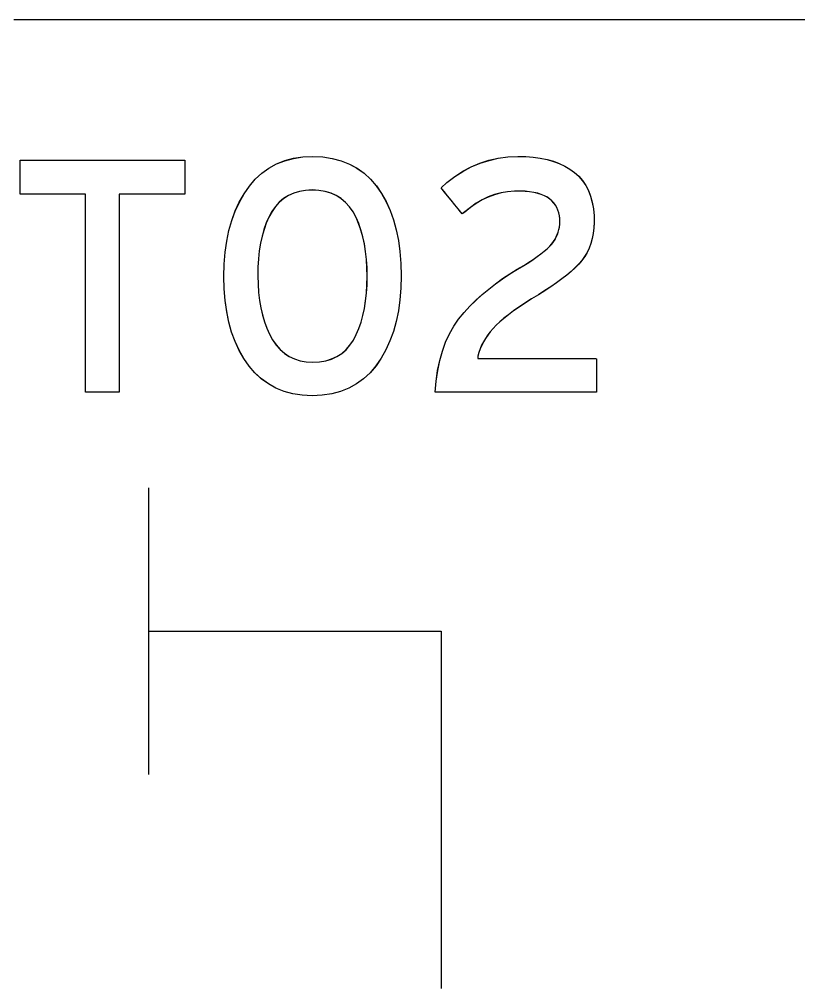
# Model space of a CAD drawing. Extents: x 1 to 47.7, y 0.2 to 35.
# Drawn here: x 27.5984 to 27.9248, y 10.189 to 10.5947 of the extents above; entities that cross this region are included whole.
import ezdxf

# ---------------------------------------------------------------- set-up
doc = ezdxf.new("R2010")
doc.units = 0
doc.header["$MEASUREMENT"] = 0
for name, color, linetype in [('7_2___8__INDEPENDENT_INPUT', 7, 'CONTINUOUS'), ('7_3___8__OPTOISO_INDEPENDE', 7, 'CONTINUOUS'), ('7_4___24__OPTOISO_INDEPEND', 7, 'CONTINUOUS'), ('7_6____8__INDEPENDENT_INPU', 7, 'CONTINUOUS'), ('7_7____8__OPTOISO_INDEPEND', 7, 'CONTINUOUS'), ('8_0_____DWG', 7, 'CONTINUOUS')]:
    doc.layers.add(name, color=color, linetype=linetype)

msp = doc.modelspace()

# ---------------------------------------------------------------- linework, layer by layer
at = {"layer": '7_2___8__INDEPENDENT_INPUT'}
for points in [[(27.64022, 10.5216), (27.64022, 10.43865), (27.62611, 10.43865), (27.62611, 10.5216), (27.59866, 10.5216), (27.59866, 10.53583), (27.66771, 10.53583), (27.66771, 10.5216), (27.64022, 10.5216)], [(27.65251, 10.39861), (27.65251, 10.27862)], [(27.65251, 10.33862), (27.77502, 10.33862), (27.77502, 10.18898)]]:
    msp.add_lwpolyline(points, dxfattribs=at)
for points in [[(27.75829, 10.48741), (27.75816, 10.48227), (27.75777, 10.47736), (27.75712, 10.47269), (27.75621, 10.46826), (27.75503, 10.46406), (27.7536, 10.46011), (27.75191, 10.45639), (27.74996, 10.45292), (27.74774, 10.44969), (27.74527, 10.4468), (27.74255, 10.4443), (27.73958, 10.44216), (27.73636, 10.4404), (27.7329, 10.43901), (27.72919, 10.438), (27.72523, 10.43736), (27.72103, 10.43709), (27.71687, 10.43736), (27.71295, 10.43799), (27.70927, 10.439), (27.70584, 10.44037), (27.70266, 10.44211), (27.69972, 10.44423), (27.69702, 10.44671), (27.69456, 10.44957), (27.69235, 10.45275), (27.6904, 10.45618), (27.68871, 10.45985), (27.68728, 10.46378), (27.68611, 10.46795), (27.6852, 10.47237), (27.68455, 10.47705), (27.68416, 10.48197), (27.68403, 10.48714), (27.68416, 10.4923), (27.68456, 10.49723), (27.68522, 10.50191), (27.68614, 10.50635), (27.68733, 10.51055), (27.68878, 10.51451), (27.6905, 10.51823), (27.69248, 10.52171), (27.69471, 10.52494), (27.69719, 10.52784), (27.69992, 10.53034), (27.70288, 10.53247), (27.70608, 10.53422), (27.70952, 10.53559), (27.71321, 10.53657), (27.71713, 10.53717), (27.72129, 10.53739), (27.72549, 10.53714), (27.72944, 10.53653), (27.73314, 10.53554), (27.73659, 10.53418), (27.73979, 10.53245), (27.74274, 10.53035), (27.74544, 10.52789), (27.74788, 10.52505), (27.75007, 10.52187), (27.752, 10.51843), (27.75366, 10.51474), (27.75508, 10.5108), (27.75623, 10.50662), (27.75713, 10.50219), (27.75777, 10.49751), (27.75816, 10.49259)], [(27.77253, 10.43865), (27.77293, 10.44331), (27.77357, 10.44774), (27.77445, 10.45192), (27.77556, 10.45587), (27.7769, 10.45957), (27.77848, 10.46304), (27.78029, 10.46628), (27.78234, 10.46927), (27.78463, 10.47202), (27.78706, 10.47462), (27.7896, 10.47712), (27.79224, 10.47952), (27.79498, 10.48184), (27.79782, 10.48406), (27.80077, 10.48618), (27.80381, 10.48821), (27.80695, 10.49015), (27.8097, 10.49176), (27.81173, 10.49302), (27.8136, 10.49424), (27.8153, 10.49542), (27.81685, 10.49656), (27.81823, 10.49766), (27.81945, 10.49872), (27.82051, 10.49974), (27.82141, 10.50071), (27.82212, 10.50167), (27.82273, 10.50265), (27.82326, 10.50365), (27.82371, 10.50467), (27.82408, 10.5057), (27.82436, 10.50675), (27.82457, 10.50782), (27.8247, 10.5089), (27.82475, 10.51), (27.82471, 10.51131), (27.82456, 10.51257), (27.82431, 10.51377), (27.82395, 10.5149), (27.82349, 10.51596), (27.82292, 10.51695), (27.82224, 10.51787), (27.82146, 10.51872), (27.82057, 10.51951), (27.81951, 10.52025), (27.81831, 10.52089), (27.81697, 10.52144), (27.81548, 10.52191), (27.81386, 10.52228), (27.81209, 10.52257), (27.81018, 10.52276), (27.80814, 10.52287), (27.80573, 10.52285), (27.80288, 10.52259), (27.80011, 10.52209), (27.79741, 10.52136), (27.79478, 10.52038), (27.79222, 10.51917), (27.78974, 10.51772), (27.78732, 10.51603), (27.78498, 10.5141), (27.78386, 10.5133), (27.78322, 10.51409), (27.78212, 10.51544), (27.78073, 10.51715), (27.77921, 10.51902), (27.77772, 10.52086), (27.77641, 10.52247), (27.77544, 10.52365), (27.77499, 10.52422), (27.77744, 10.52642), (27.78072, 10.52894), (27.78413, 10.53113), (27.78765, 10.53299), (27.79131, 10.53453), (27.79508, 10.53573), (27.79898, 10.53662), (27.803, 10.53717), (27.80714, 10.53739), (27.81045, 10.53731), (27.8136, 10.53706), (27.81657, 10.53665), (27.81939, 10.53607), (27.82203, 10.53532), (27.82451, 10.53441), (27.82682, 10.53333), (27.82896, 10.53209), (27.83094, 10.53067), (27.83271, 10.52903), (27.83427, 10.5272), (27.83561, 10.5252), (27.83674, 10.52303), (27.83765, 10.52067), (27.83834, 10.51814), (27.83881, 10.51543), (27.83907, 10.51254), (27.83911, 10.50977), (27.83898, 10.5074), (27.8387, 10.50513), (27.83827, 10.50298), (27.83771, 10.50094), (27.837, 10.499), (27.83615, 10.49717), (27.83515, 10.49546), (27.83402, 10.49385), (27.83269, 10.49233), (27.83117, 10.49079), (27.82949, 10.48923), (27.82763, 10.48765), (27.82561, 10.48606), (27.82341, 10.48444), (27.82104, 10.48281), (27.8185, 10.48115), (27.8158, 10.47948), (27.81289, 10.4777), (27.81016, 10.47597), (27.80764, 10.47429), (27.80532, 10.47267), (27.80321, 10.4711), (27.80129, 10.46959), (27.79958, 10.46813), (27.79807, 10.46672), (27.79677, 10.46536), (27.79561, 10.46399), (27.79455, 10.46259), (27.7936, 10.46118), (27.79276, 10.45974), (27.79202, 10.45828), (27.79139, 10.4568), (27.79086, 10.4553), (27.79044, 10.45378), (27.79043, 10.45275), (27.79332, 10.45275), (27.79891, 10.45275), (27.80632, 10.45275), (27.81467, 10.45275), (27.82307, 10.45275), (27.83063, 10.45275), (27.83647, 10.45275), (27.8397, 10.45275), (27.84007, 10.45259), (27.84007, 10.45158), (27.84007, 10.44986), (27.84007, 10.44769), (27.84007, 10.4453), (27.84007, 10.44296), (27.84007, 10.44091), (27.84007, 10.4394), (27.84007, 10.43868), (27.83858, 10.43865), (27.83288, 10.43865), (27.82406, 10.43865), (27.81331, 10.43865), (27.80182, 10.43865), (27.79081, 10.43865), (27.78145, 10.43865), (27.77496, 10.43865)], [(27.74405, 10.48714), (27.74397, 10.49076), (27.74375, 10.49422), (27.74339, 10.49754), (27.74288, 10.5007), (27.74223, 10.50371), (27.74143, 10.50656), (27.74048, 10.50927), (27.73938, 10.51182), (27.73812, 10.51419), (27.73666, 10.5163), (27.73501, 10.51813), (27.73316, 10.51968), (27.73112, 10.52096), (27.72889, 10.52196), (27.72646, 10.52268), (27.72384, 10.52313), (27.72103, 10.5233), (27.71826, 10.52313), (27.71568, 10.52269), (27.71329, 10.52197), (27.71109, 10.52099), (27.70907, 10.51973), (27.70725, 10.51819), (27.70562, 10.51639), (27.70418, 10.51431), (27.70291, 10.51198), (27.7018, 10.50948), (27.70083, 10.50682), (27.70002, 10.504), (27.69936, 10.50101), (27.69886, 10.49785), (27.69851, 10.49454), (27.69831, 10.49106), (27.69827, 10.48741), (27.69835, 10.48381), (27.69857, 10.48037), (27.69895, 10.47708), (27.69949, 10.47395), (27.70018, 10.47097), (27.70102, 10.46816), (27.70201, 10.46549), (27.70316, 10.46299), (27.70445, 10.4606), (27.7059, 10.45842), (27.70754, 10.45653), (27.70937, 10.45492), (27.71138, 10.45361), (27.71358, 10.45257), (27.71596, 10.45183), (27.71853, 10.45137), (27.72129, 10.45119), (27.7241, 10.45136), (27.72671, 10.45182), (27.72913, 10.45256), (27.73135, 10.45358), (27.73338, 10.45488), (27.73521, 10.45646), (27.73684, 10.45833), (27.73827, 10.46048), (27.7395, 10.46284), (27.74057, 10.46531), (27.74149, 10.46795), (27.74227, 10.47075), (27.74291, 10.47371), (27.74341, 10.47683), (27.74376, 10.48011), (27.74397, 10.48354)]]:
    msp.add_lwpolyline(points, close=True, dxfattribs=at)
at = {"layer": '7_3___8__OPTOISO_INDEPENDE'}
for points in [[(27.64022, 10.5216), (27.64022, 10.43865), (27.62611, 10.43865), (27.62611, 10.5216), (27.59866, 10.5216), (27.59866, 10.53583), (27.66771, 10.53583), (27.66771, 10.5216), (27.64022, 10.5216)], [(27.65251, 10.39861), (27.65251, 10.27862)], [(27.65251, 10.33862), (27.77502, 10.33862), (27.77502, 10.18898)]]:
    msp.add_lwpolyline(points, dxfattribs=at)
for points in [[(27.75829, 10.48741), (27.75816, 10.48227), (27.75777, 10.47736), (27.75712, 10.47269), (27.75621, 10.46826), (27.75503, 10.46406), (27.7536, 10.46011), (27.75191, 10.45639), (27.74996, 10.45292), (27.74774, 10.44969), (27.74527, 10.4468), (27.74255, 10.4443), (27.73958, 10.44216), (27.73636, 10.4404), (27.7329, 10.43901), (27.72919, 10.438), (27.72523, 10.43736), (27.72103, 10.43709), (27.71687, 10.43736), (27.71295, 10.43799), (27.70927, 10.439), (27.70584, 10.44037), (27.70266, 10.44211), (27.69972, 10.44423), (27.69702, 10.44671), (27.69456, 10.44957), (27.69235, 10.45275), (27.6904, 10.45618), (27.68871, 10.45985), (27.68728, 10.46378), (27.68611, 10.46795), (27.6852, 10.47237), (27.68455, 10.47705), (27.68416, 10.48197), (27.68403, 10.48714), (27.68416, 10.4923), (27.68456, 10.49723), (27.68522, 10.50191), (27.68614, 10.50635), (27.68733, 10.51055), (27.68878, 10.51451), (27.6905, 10.51823), (27.69248, 10.52171), (27.69471, 10.52494), (27.69719, 10.52784), (27.69992, 10.53034), (27.70288, 10.53247), (27.70608, 10.53422), (27.70952, 10.53559), (27.71321, 10.53657), (27.71713, 10.53717), (27.72129, 10.53739), (27.72549, 10.53714), (27.72944, 10.53653), (27.73314, 10.53554), (27.73659, 10.53418), (27.73979, 10.53245), (27.74274, 10.53035), (27.74544, 10.52789), (27.74788, 10.52505), (27.75007, 10.52187), (27.752, 10.51843), (27.75366, 10.51474), (27.75508, 10.5108), (27.75623, 10.50662), (27.75713, 10.50219), (27.75777, 10.49751), (27.75816, 10.49259)], [(27.77253, 10.43865), (27.77293, 10.44331), (27.77357, 10.44774), (27.77445, 10.45192), (27.77556, 10.45587), (27.7769, 10.45957), (27.77848, 10.46304), (27.78029, 10.46628), (27.78234, 10.46927), (27.78463, 10.47202), (27.78706, 10.47462), (27.7896, 10.47712), (27.79224, 10.47952), (27.79498, 10.48184), (27.79782, 10.48406), (27.80077, 10.48618), (27.80381, 10.48821), (27.80695, 10.49015), (27.8097, 10.49176), (27.81173, 10.49302), (27.8136, 10.49424), (27.8153, 10.49542), (27.81685, 10.49656), (27.81823, 10.49766), (27.81945, 10.49872), (27.82051, 10.49974), (27.82141, 10.50071), (27.82212, 10.50167), (27.82273, 10.50265), (27.82326, 10.50365), (27.82371, 10.50467), (27.82408, 10.5057), (27.82436, 10.50675), (27.82457, 10.50782), (27.8247, 10.5089), (27.82475, 10.51), (27.82471, 10.51131), (27.82456, 10.51257), (27.82431, 10.51377), (27.82395, 10.5149), (27.82349, 10.51596), (27.82292, 10.51695), (27.82224, 10.51787), (27.82146, 10.51872), (27.82057, 10.51951), (27.81951, 10.52025), (27.81831, 10.52089), (27.81697, 10.52144), (27.81548, 10.52191), (27.81386, 10.52228), (27.81209, 10.52257), (27.81018, 10.52276), (27.80814, 10.52287), (27.80573, 10.52285), (27.80288, 10.52259), (27.80011, 10.52209), (27.79741, 10.52136), (27.79478, 10.52038), (27.79222, 10.51917), (27.78974, 10.51772), (27.78732, 10.51603), (27.78498, 10.5141), (27.78386, 10.5133), (27.78322, 10.51409), (27.78212, 10.51544), (27.78073, 10.51715), (27.77921, 10.51902), (27.77772, 10.52086), (27.77641, 10.52247), (27.77544, 10.52365), (27.77499, 10.52422), (27.77744, 10.52642), (27.78072, 10.52894), (27.78413, 10.53113), (27.78765, 10.53299), (27.79131, 10.53453), (27.79508, 10.53573), (27.79898, 10.53662), (27.803, 10.53717), (27.80714, 10.53739), (27.81045, 10.53731), (27.8136, 10.53706), (27.81657, 10.53665), (27.81939, 10.53607), (27.82203, 10.53532), (27.82451, 10.53441), (27.82682, 10.53333), (27.82896, 10.53209), (27.83094, 10.53067), (27.83271, 10.52903), (27.83427, 10.5272), (27.83561, 10.5252), (27.83674, 10.52303), (27.83765, 10.52067), (27.83834, 10.51814), (27.83881, 10.51543), (27.83907, 10.51254), (27.83911, 10.50977), (27.83898, 10.5074), (27.8387, 10.50513), (27.83827, 10.50298), (27.83771, 10.50094), (27.837, 10.499), (27.83615, 10.49717), (27.83515, 10.49546), (27.83402, 10.49385), (27.83269, 10.49233), (27.83117, 10.49079), (27.82949, 10.48923), (27.82763, 10.48765), (27.82561, 10.48606), (27.82341, 10.48444), (27.82104, 10.48281), (27.8185, 10.48115), (27.8158, 10.47948), (27.81289, 10.4777), (27.81016, 10.47597), (27.80764, 10.47429), (27.80532, 10.47267), (27.80321, 10.4711), (27.80129, 10.46959), (27.79958, 10.46813), (27.79807, 10.46672), (27.79677, 10.46536), (27.79561, 10.46399), (27.79455, 10.46259), (27.7936, 10.46118), (27.79276, 10.45974), (27.79202, 10.45828), (27.79139, 10.4568), (27.79086, 10.4553), (27.79044, 10.45378), (27.79043, 10.45275), (27.79332, 10.45275), (27.79891, 10.45275), (27.80632, 10.45275), (27.81467, 10.45275), (27.82307, 10.45275), (27.83063, 10.45275), (27.83647, 10.45275), (27.8397, 10.45275), (27.84007, 10.45259), (27.84007, 10.45158), (27.84007, 10.44986), (27.84007, 10.44769), (27.84007, 10.4453), (27.84007, 10.44296), (27.84007, 10.44091), (27.84007, 10.4394), (27.84007, 10.43868), (27.83858, 10.43865), (27.83288, 10.43865), (27.82406, 10.43865), (27.81331, 10.43865), (27.80182, 10.43865), (27.79081, 10.43865), (27.78145, 10.43865), (27.77496, 10.43865)], [(27.74405, 10.48714), (27.74397, 10.49076), (27.74375, 10.49422), (27.74339, 10.49754), (27.74288, 10.5007), (27.74223, 10.50371), (27.74143, 10.50656), (27.74048, 10.50927), (27.73938, 10.51182), (27.73812, 10.51419), (27.73666, 10.5163), (27.73501, 10.51813), (27.73316, 10.51968), (27.73112, 10.52096), (27.72889, 10.52196), (27.72646, 10.52268), (27.72384, 10.52313), (27.72103, 10.5233), (27.71826, 10.52313), (27.71568, 10.52269), (27.71329, 10.52197), (27.71109, 10.52099), (27.70907, 10.51973), (27.70725, 10.51819), (27.70562, 10.51639), (27.70418, 10.51431), (27.70291, 10.51198), (27.7018, 10.50948), (27.70083, 10.50682), (27.70002, 10.504), (27.69936, 10.50101), (27.69886, 10.49785), (27.69851, 10.49454), (27.69831, 10.49106), (27.69827, 10.48741), (27.69835, 10.48381), (27.69857, 10.48037), (27.69895, 10.47708), (27.69949, 10.47395), (27.70018, 10.47097), (27.70102, 10.46816), (27.70201, 10.46549), (27.70316, 10.46299), (27.70445, 10.4606), (27.7059, 10.45842), (27.70754, 10.45653), (27.70937, 10.45492), (27.71138, 10.45361), (27.71358, 10.45257), (27.71596, 10.45183), (27.71853, 10.45137), (27.72129, 10.45119), (27.7241, 10.45136), (27.72671, 10.45182), (27.72913, 10.45256), (27.73135, 10.45358), (27.73338, 10.45488), (27.73521, 10.45646), (27.73684, 10.45833), (27.73827, 10.46048), (27.7395, 10.46284), (27.74057, 10.46531), (27.74149, 10.46795), (27.74227, 10.47075), (27.74291, 10.47371), (27.74341, 10.47683), (27.74376, 10.48011), (27.74397, 10.48354)]]:
    msp.add_lwpolyline(points, close=True, dxfattribs=at)
at = {"layer": '7_4___24__OPTOISO_INDEPEND'}
for points in [[(27.6402, 10.52162), (27.6402, 10.43867), (27.6261, 10.43867), (27.6261, 10.52162), (27.59865, 10.52162), (27.59865, 10.53585), (27.6677, 10.53585), (27.6677, 10.52162), (27.6402, 10.52162)], [(27.65251, 10.39863), (27.65251, 10.27863)], [(27.65251, 10.33863), (27.77502, 10.33863), (27.77502, 10.18898)]]:
    msp.add_lwpolyline(points, dxfattribs=at)
for points in [[(27.75827, 10.48743), (27.75814, 10.48229), (27.75775, 10.47738), (27.7571, 10.47271), (27.75619, 10.46828), (27.75502, 10.46408), (27.75359, 10.46013), (27.7519, 10.45641), (27.74995, 10.45294), (27.74773, 10.44971), (27.74526, 10.44682), (27.74254, 10.44432), (27.73957, 10.44218), (27.73635, 10.44042), (27.73289, 10.43903), (27.72918, 10.43802), (27.72522, 10.43738), (27.72102, 10.43711), (27.71685, 10.43738), (27.71293, 10.43801), (27.70926, 10.43902), (27.70583, 10.44039), (27.70265, 10.44213), (27.6997, 10.44425), (27.697, 10.44673), (27.69455, 10.44959), (27.69234, 10.45277), (27.69039, 10.4562), (27.6887, 10.45987), (27.68727, 10.4638), (27.6861, 10.46797), (27.68519, 10.47239), (27.68453, 10.47707), (27.68414, 10.48199), (27.68401, 10.48716), (27.68415, 10.49232), (27.68454, 10.49725), (27.6852, 10.50193), (27.68613, 10.50637), (27.68732, 10.51057), (27.68877, 10.51453), (27.69048, 10.51825), (27.69246, 10.52173), (27.6947, 10.52496), (27.69718, 10.52786), (27.6999, 10.53036), (27.70286, 10.53249), (27.70607, 10.53424), (27.70951, 10.53561), (27.71319, 10.53659), (27.71711, 10.53719), (27.72127, 10.53741), (27.72548, 10.53717), (27.72943, 10.53655), (27.73313, 10.53556), (27.73658, 10.5342), (27.73978, 10.53247), (27.74273, 10.53037), (27.74542, 10.52791), (27.74787, 10.52507), (27.75006, 10.52189), (27.75198, 10.51845), (27.75365, 10.51476), (27.75506, 10.51082), (27.75622, 10.50664), (27.75712, 10.50221), (27.75776, 10.49753), (27.75815, 10.49261)], [(27.77252, 10.43867), (27.77292, 10.44333), (27.77356, 10.44776), (27.77443, 10.45194), (27.77554, 10.45589), (27.77689, 10.45959), (27.77846, 10.46306), (27.78028, 10.4663), (27.78233, 10.46929), (27.78461, 10.47204), (27.78705, 10.47464), (27.78959, 10.47714), (27.79223, 10.47954), (27.79497, 10.48186), (27.79781, 10.48408), (27.80075, 10.4862), (27.8038, 10.48824), (27.80694, 10.49017), (27.80968, 10.49178), (27.81171, 10.49304), (27.81358, 10.49426), (27.81529, 10.49544), (27.81684, 10.49658), (27.81822, 10.49768), (27.81944, 10.49874), (27.8205, 10.49976), (27.82139, 10.50073), (27.82211, 10.50169), (27.82272, 10.50267), (27.82325, 10.50367), (27.82369, 10.50469), (27.82406, 10.50572), (27.82435, 10.50677), (27.82456, 10.50784), (27.82469, 10.50892), (27.82473, 10.51002), (27.82469, 10.51133), (27.82455, 10.51259), (27.82429, 10.51379), (27.82394, 10.51492), (27.82347, 10.51598), (27.8229, 10.51697), (27.82223, 10.51789), (27.82145, 10.51874), (27.82056, 10.51953), (27.8195, 10.52027), (27.81829, 10.52091), (27.81695, 10.52147), (27.81547, 10.52193), (27.81384, 10.5223), (27.81208, 10.52259), (27.81017, 10.52278), (27.80812, 10.52289), (27.80572, 10.52287), (27.80287, 10.52261), (27.8001, 10.52211), (27.7974, 10.52138), (27.79477, 10.5204), (27.79221, 10.51919), (27.78972, 10.51774), (27.78731, 10.51605), (27.78497, 10.51412), (27.78385, 10.51332), (27.7832, 10.51411), (27.78211, 10.51546), (27.78072, 10.51717), (27.7792, 10.51904), (27.7777, 10.52088), (27.77639, 10.52249), (27.77543, 10.52367), (27.77497, 10.52424), (27.77742, 10.52644), (27.78071, 10.52896), (27.78411, 10.53115), (27.78764, 10.53301), (27.79129, 10.53455), (27.79507, 10.53576), (27.79897, 10.53664), (27.80299, 10.53719), (27.80713, 10.53741), (27.81044, 10.53733), (27.81358, 10.53708), (27.81656, 10.53667), (27.81937, 10.53609), (27.82202, 10.53534), (27.82449, 10.53443), (27.82681, 10.53336), (27.82895, 10.53211), (27.83092, 10.53069), (27.8327, 10.52905), (27.83426, 10.52723), (27.8356, 10.52523), (27.83672, 10.52305), (27.83763, 10.52069), (27.83832, 10.51816), (27.8388, 10.51545), (27.83906, 10.51256), (27.8391, 10.50979), (27.83896, 10.50742), (27.83868, 10.50515), (27.83826, 10.503), (27.83769, 10.50096), (27.83699, 10.49902), (27.83613, 10.4972), (27.83514, 10.49548), (27.834, 10.49387), (27.83268, 10.49235), (27.83116, 10.49081), (27.82948, 10.48925), (27.82762, 10.48767), (27.82559, 10.48608), (27.8234, 10.48446), (27.82103, 10.48283), (27.81849, 10.48118), (27.81578, 10.4795), (27.81288, 10.47773), (27.81015, 10.47599), (27.80763, 10.47432), (27.80531, 10.47269), (27.80319, 10.47112), (27.80128, 10.46961), (27.79957, 10.46815), (27.79806, 10.46674), (27.79675, 10.46538), (27.79559, 10.46401), (27.79454, 10.46262), (27.79359, 10.4612), (27.79274, 10.45976), (27.792, 10.4583), (27.79137, 10.45682), (27.79084, 10.45532), (27.79042, 10.4538), (27.79041, 10.45277), (27.7933, 10.45277), (27.7989, 10.45277), (27.80631, 10.45277), (27.81466, 10.45277), (27.82305, 10.45277), (27.83061, 10.45277), (27.83645, 10.45277), (27.83969, 10.45277), (27.84006, 10.45261), (27.84006, 10.4516), (27.84006, 10.44988), (27.84006, 10.44771), (27.84006, 10.44532), (27.84006, 10.44298), (27.84006, 10.44093), (27.84006, 10.43942), (27.84006, 10.4387), (27.83856, 10.43867), (27.83287, 10.43867), (27.82405, 10.43867), (27.8133, 10.43867), (27.80181, 10.43867), (27.79079, 10.43867), (27.78144, 10.43867), (27.77495, 10.43867)], [(27.74403, 10.48716), (27.74396, 10.49078), (27.74374, 10.49424), (27.74338, 10.49756), (27.74287, 10.50072), (27.74221, 10.50373), (27.74141, 10.50658), (27.74046, 10.50929), (27.73937, 10.51184), (27.73811, 10.51421), (27.73665, 10.51632), (27.735, 10.51814), (27.73315, 10.5197), (27.73111, 10.52097), (27.72888, 10.52197), (27.72645, 10.5227), (27.72383, 10.52314), (27.72102, 10.52332), (27.71825, 10.52315), (27.71567, 10.5227), (27.71328, 10.52199), (27.71107, 10.521), (27.70906, 10.51974), (27.70724, 10.51821), (27.70561, 10.51641), (27.70417, 10.51433), (27.7029, 10.512), (27.70178, 10.50951), (27.70082, 10.50684), (27.70001, 10.50402), (27.69935, 10.50103), (27.69885, 10.49788), (27.6985, 10.49456), (27.6983, 10.49108), (27.69826, 10.48743), (27.69833, 10.48383), (27.69856, 10.48039), (27.69894, 10.4771), (27.69948, 10.47397), (27.70016, 10.47099), (27.701, 10.46818), (27.702, 10.46551), (27.70314, 10.46301), (27.70443, 10.46062), (27.70589, 10.45844), (27.70753, 10.45655), (27.70935, 10.45494), (27.71137, 10.45363), (27.71356, 10.45259), (27.71595, 10.45185), (27.71852, 10.45139), (27.72127, 10.45121), (27.72408, 10.45139), (27.7267, 10.45184), (27.72912, 10.45258), (27.73134, 10.4536), (27.73336, 10.4549), (27.73519, 10.45648), (27.73682, 10.45835), (27.73826, 10.4605), (27.73949, 10.46286), (27.74056, 10.46534), (27.74148, 10.46797), (27.74226, 10.47077), (27.7429, 10.47373), (27.74339, 10.47685), (27.74375, 10.48013), (27.74396, 10.48356)]]:
    msp.add_lwpolyline(points, close=True, dxfattribs=at)
at = {"layer": '7_6____8__INDEPENDENT_INPU'}
for points in [[(27.64022, 10.52161), (27.64022, 10.43866), (27.62611, 10.43866), (27.62611, 10.52161), (27.59866, 10.52161), (27.59866, 10.53584), (27.66771, 10.53584), (27.66771, 10.52161), (27.64022, 10.52161)], [(27.65251, 10.39861), (27.65251, 10.27862)], [(27.65251, 10.33862), (27.77502, 10.33862), (27.77502, 10.18898)]]:
    msp.add_lwpolyline(points, dxfattribs=at)
for points in [[(27.75829, 10.48742), (27.75816, 10.48227), (27.75777, 10.47736), (27.75712, 10.47269), (27.75621, 10.46826), (27.75503, 10.46407), (27.7536, 10.46012), (27.75191, 10.4564), (27.74996, 10.45292), (27.74774, 10.44969), (27.74527, 10.44681), (27.74255, 10.4443), (27.73958, 10.44217), (27.73636, 10.44041), (27.7329, 10.43902), (27.72919, 10.43801), (27.72523, 10.43737), (27.72103, 10.4371), (27.71687, 10.43736), (27.71295, 10.438), (27.70927, 10.439), (27.70584, 10.44038), (27.70266, 10.44212), (27.69972, 10.44423), (27.69702, 10.44672), (27.69456, 10.44957), (27.69235, 10.45276), (27.6904, 10.45618), (27.68871, 10.45986), (27.68728, 10.46378), (27.68611, 10.46796), (27.6852, 10.47238), (27.68455, 10.47705), (27.68416, 10.48198), (27.68403, 10.48715), (27.68416, 10.49231), (27.68456, 10.49723), (27.68522, 10.50191), (27.68614, 10.50636), (27.68733, 10.51056), (27.68878, 10.51452), (27.6905, 10.51823), (27.69248, 10.52171), (27.69471, 10.52495), (27.69719, 10.52784), (27.69992, 10.53035), (27.70288, 10.53248), (27.70608, 10.53423), (27.70952, 10.53559), (27.71321, 10.53658), (27.71713, 10.53718), (27.72129, 10.5374), (27.72549, 10.53715), (27.72944, 10.53653), (27.73314, 10.53554), (27.73659, 10.53419), (27.73979, 10.53246), (27.74274, 10.53036), (27.74544, 10.52789), (27.74788, 10.52506), (27.75007, 10.52187), (27.752, 10.51843), (27.75366, 10.51475), (27.75508, 10.51081), (27.75623, 10.50663), (27.75713, 10.5022), (27.75777, 10.49752), (27.75816, 10.49259)], [(27.77253, 10.43866), (27.77293, 10.44332), (27.77357, 10.44774), (27.77445, 10.45193), (27.77556, 10.45587), (27.7769, 10.45958), (27.77848, 10.46305), (27.78029, 10.46628), (27.78234, 10.46928), (27.78463, 10.47203), (27.78706, 10.47462), (27.7896, 10.47712), (27.79224, 10.47953), (27.79498, 10.48184), (27.79782, 10.48406), (27.80077, 10.48619), (27.80381, 10.48822), (27.80695, 10.49016), (27.8097, 10.49177), (27.81173, 10.49303), (27.8136, 10.49425), (27.8153, 10.49543), (27.81685, 10.49657), (27.81823, 10.49767), (27.81945, 10.49873), (27.82051, 10.49974), (27.82141, 10.50072), (27.82212, 10.50168), (27.82273, 10.50266), (27.82326, 10.50366), (27.82371, 10.50467), (27.82408, 10.50571), (27.82436, 10.50675), (27.82457, 10.50782), (27.8247, 10.50891), (27.82475, 10.51001), (27.82471, 10.51131), (27.82456, 10.51258), (27.82431, 10.51378), (27.82395, 10.5149), (27.82349, 10.51596), (27.82292, 10.51695), (27.82224, 10.51788), (27.82146, 10.51873), (27.82057, 10.51952), (27.81951, 10.52025), (27.81831, 10.5209), (27.81697, 10.52145), (27.81548, 10.52192), (27.81386, 10.52229), (27.81209, 10.52258), (27.81018, 10.52277), (27.80814, 10.52288), (27.80573, 10.52286), (27.80288, 10.5226), (27.80011, 10.5221), (27.79741, 10.52136), (27.79478, 10.52039), (27.79222, 10.51918), (27.78974, 10.51772), (27.78732, 10.51604), (27.78498, 10.51411), (27.78386, 10.5133), (27.78322, 10.5141), (27.78212, 10.51544), (27.78073, 10.51715), (27.77921, 10.51903), (27.77772, 10.52087), (27.77641, 10.52248), (27.77544, 10.52366), (27.77499, 10.52422), (27.77744, 10.52643), (27.78072, 10.52895), (27.78413, 10.53114), (27.78765, 10.533), (27.79131, 10.53453), (27.79508, 10.53574), (27.79898, 10.53662), (27.803, 10.53717), (27.80714, 10.5374), (27.81045, 10.53732), (27.8136, 10.53707), (27.81657, 10.53666), (27.81939, 10.53608), (27.82203, 10.53533), (27.82451, 10.53442), (27.82682, 10.53334), (27.82896, 10.5321), (27.83094, 10.53068), (27.83271, 10.52903), (27.83427, 10.52721), (27.83561, 10.52521), (27.83674, 10.52303), (27.83765, 10.52068), (27.83834, 10.51814), (27.83881, 10.51543), (27.83907, 10.51255), (27.83911, 10.50977), (27.83898, 10.5074), (27.8387, 10.50514), (27.83827, 10.50299), (27.83771, 10.50094), (27.837, 10.49901), (27.83615, 10.49718), (27.83515, 10.49547), (27.83402, 10.49386), (27.83269, 10.49233), (27.83117, 10.49079), (27.82949, 10.48924), (27.82763, 10.48766), (27.82561, 10.48607), (27.82341, 10.48445), (27.82104, 10.48282), (27.8185, 10.48116), (27.8158, 10.47949), (27.81289, 10.47771), (27.81016, 10.47598), (27.80764, 10.4743), (27.80532, 10.47268), (27.80321, 10.47111), (27.80129, 10.46959), (27.79958, 10.46813), (27.79807, 10.46673), (27.79677, 10.46537), (27.79561, 10.464), (27.79455, 10.4626), (27.7936, 10.46118), (27.79276, 10.45975), (27.79202, 10.45829), (27.79139, 10.45681), (27.79086, 10.45531), (27.79044, 10.45378), (27.79043, 10.45276), (27.79332, 10.45276), (27.79891, 10.45276), (27.80632, 10.45276), (27.81467, 10.45276), (27.82307, 10.45276), (27.83063, 10.45276), (27.83647, 10.45276), (27.8397, 10.45276), (27.84007, 10.4526), (27.84007, 10.45159), (27.84007, 10.44987), (27.84007, 10.44769), (27.84007, 10.44531), (27.84007, 10.44296), (27.84007, 10.44091), (27.84007, 10.4394), (27.84007, 10.43869), (27.83858, 10.43866), (27.83288, 10.43866), (27.82406, 10.43866), (27.81331, 10.43866), (27.80182, 10.43866), (27.79081, 10.43866), (27.78145, 10.43866), (27.77496, 10.43866)], [(27.74405, 10.48715), (27.74397, 10.49077), (27.74375, 10.49423), (27.74339, 10.49754), (27.74288, 10.5007), (27.74223, 10.50371), (27.74143, 10.50657), (27.74048, 10.50927), (27.73938, 10.51182), (27.73812, 10.5142), (27.73666, 10.5163), (27.73501, 10.51813), (27.73316, 10.51968), (27.73112, 10.52096), (27.72889, 10.52196), (27.72646, 10.52268), (27.72384, 10.52313), (27.72103, 10.5233), (27.71826, 10.52313), (27.71568, 10.52269), (27.71329, 10.52198), (27.71109, 10.52099), (27.70907, 10.51973), (27.70725, 10.5182), (27.70562, 10.5164), (27.70418, 10.51432), (27.70291, 10.51199), (27.7018, 10.50949), (27.70083, 10.50683), (27.70002, 10.50401), (27.69936, 10.50102), (27.69886, 10.49786), (27.69851, 10.49455), (27.69831, 10.49106), (27.69827, 10.48742), (27.69835, 10.48382), (27.69857, 10.48038), (27.69895, 10.47709), (27.69949, 10.47396), (27.70018, 10.47098), (27.70102, 10.46816), (27.70201, 10.4655), (27.70316, 10.46299), (27.70445, 10.4606), (27.7059, 10.45843), (27.70754, 10.45654), (27.70937, 10.45493), (27.71138, 10.45361), (27.71358, 10.45258), (27.71596, 10.45183), (27.71853, 10.45137), (27.72129, 10.4512), (27.7241, 10.45137), (27.72671, 10.45183), (27.72913, 10.45256), (27.73135, 10.45358), (27.73338, 10.45489), (27.73521, 10.45647), (27.73684, 10.45834), (27.73827, 10.46048), (27.7395, 10.46284), (27.74057, 10.46532), (27.74149, 10.46796), (27.74227, 10.47076), (27.74291, 10.47372), (27.74341, 10.47683), (27.74376, 10.48011), (27.74397, 10.48355)]]:
    msp.add_lwpolyline(points, close=True, dxfattribs=at)
at = {"layer": '7_7____8__OPTOISO_INDEPEND'}
for points in [[(27.64022, 10.5216), (27.64022, 10.43865), (27.62611, 10.43865), (27.62611, 10.5216), (27.59866, 10.5216), (27.59866, 10.53583), (27.66771, 10.53583), (27.66771, 10.5216), (27.64022, 10.5216)], [(27.65251, 10.39861), (27.65251, 10.27862)], [(27.65251, 10.33862), (27.77502, 10.33862), (27.77502, 10.18898)]]:
    msp.add_lwpolyline(points, dxfattribs=at)
for points in [[(27.75829, 10.48741), (27.75816, 10.48227), (27.75777, 10.47736), (27.75712, 10.47269), (27.75621, 10.46826), (27.75503, 10.46406), (27.7536, 10.46011), (27.75191, 10.45639), (27.74996, 10.45292), (27.74774, 10.44969), (27.74527, 10.4468), (27.74255, 10.4443), (27.73958, 10.44216), (27.73636, 10.4404), (27.7329, 10.43901), (27.72919, 10.438), (27.72523, 10.43736), (27.72103, 10.43709), (27.71687, 10.43736), (27.71295, 10.43799), (27.70927, 10.439), (27.70584, 10.44037), (27.70266, 10.44211), (27.69972, 10.44423), (27.69702, 10.44671), (27.69456, 10.44957), (27.69235, 10.45275), (27.6904, 10.45618), (27.68871, 10.45985), (27.68728, 10.46378), (27.68611, 10.46795), (27.6852, 10.47237), (27.68455, 10.47705), (27.68416, 10.48197), (27.68403, 10.48714), (27.68416, 10.4923), (27.68456, 10.49723), (27.68522, 10.50191), (27.68614, 10.50635), (27.68733, 10.51055), (27.68878, 10.51451), (27.6905, 10.51823), (27.69248, 10.52171), (27.69471, 10.52494), (27.69719, 10.52784), (27.69992, 10.53034), (27.70288, 10.53247), (27.70608, 10.53422), (27.70952, 10.53559), (27.71321, 10.53657), (27.71713, 10.53717), (27.72129, 10.53739), (27.72549, 10.53714), (27.72944, 10.53653), (27.73314, 10.53554), (27.73659, 10.53418), (27.73979, 10.53245), (27.74274, 10.53035), (27.74544, 10.52789), (27.74788, 10.52505), (27.75007, 10.52187), (27.752, 10.51843), (27.75366, 10.51474), (27.75508, 10.5108), (27.75623, 10.50662), (27.75713, 10.50219), (27.75777, 10.49751), (27.75816, 10.49259)], [(27.77253, 10.43865), (27.77293, 10.44331), (27.77357, 10.44774), (27.77445, 10.45192), (27.77556, 10.45587), (27.7769, 10.45957), (27.77848, 10.46304), (27.78029, 10.46628), (27.78234, 10.46927), (27.78463, 10.47202), (27.78706, 10.47462), (27.7896, 10.47712), (27.79224, 10.47952), (27.79498, 10.48184), (27.79782, 10.48406), (27.80077, 10.48618), (27.80381, 10.48821), (27.80695, 10.49015), (27.8097, 10.49176), (27.81173, 10.49302), (27.8136, 10.49424), (27.8153, 10.49542), (27.81685, 10.49656), (27.81823, 10.49766), (27.81945, 10.49872), (27.82051, 10.49974), (27.82141, 10.50071), (27.82212, 10.50167), (27.82273, 10.50265), (27.82326, 10.50365), (27.82371, 10.50467), (27.82408, 10.5057), (27.82436, 10.50675), (27.82457, 10.50782), (27.8247, 10.5089), (27.82475, 10.51), (27.82471, 10.51131), (27.82456, 10.51257), (27.82431, 10.51377), (27.82395, 10.5149), (27.82349, 10.51596), (27.82292, 10.51695), (27.82224, 10.51787), (27.82146, 10.51872), (27.82057, 10.51951), (27.81951, 10.52025), (27.81831, 10.52089), (27.81697, 10.52144), (27.81548, 10.52191), (27.81386, 10.52228), (27.81209, 10.52257), (27.81018, 10.52276), (27.80814, 10.52287), (27.80573, 10.52285), (27.80288, 10.52259), (27.80011, 10.52209), (27.79741, 10.52136), (27.79478, 10.52038), (27.79222, 10.51917), (27.78974, 10.51772), (27.78732, 10.51603), (27.78498, 10.5141), (27.78386, 10.5133), (27.78322, 10.51409), (27.78212, 10.51544), (27.78073, 10.51715), (27.77921, 10.51902), (27.77772, 10.52086), (27.77641, 10.52247), (27.77544, 10.52365), (27.77499, 10.52422), (27.77744, 10.52642), (27.78072, 10.52894), (27.78413, 10.53113), (27.78765, 10.53299), (27.79131, 10.53453), (27.79508, 10.53573), (27.79898, 10.53662), (27.803, 10.53717), (27.80714, 10.53739), (27.81045, 10.53731), (27.8136, 10.53706), (27.81657, 10.53665), (27.81939, 10.53607), (27.82203, 10.53532), (27.82451, 10.53441), (27.82682, 10.53333), (27.82896, 10.53209), (27.83094, 10.53067), (27.83271, 10.52903), (27.83427, 10.5272), (27.83561, 10.5252), (27.83674, 10.52303), (27.83765, 10.52067), (27.83834, 10.51814), (27.83881, 10.51543), (27.83907, 10.51254), (27.83911, 10.50977), (27.83898, 10.5074), (27.8387, 10.50513), (27.83827, 10.50298), (27.83771, 10.50094), (27.837, 10.499), (27.83615, 10.49717), (27.83515, 10.49546), (27.83402, 10.49385), (27.83269, 10.49233), (27.83117, 10.49079), (27.82949, 10.48923), (27.82763, 10.48765), (27.82561, 10.48606), (27.82341, 10.48444), (27.82104, 10.48281), (27.8185, 10.48115), (27.8158, 10.47948), (27.81289, 10.4777), (27.81016, 10.47597), (27.80764, 10.47429), (27.80532, 10.47267), (27.80321, 10.4711), (27.80129, 10.46959), (27.79958, 10.46813), (27.79807, 10.46672), (27.79677, 10.46536), (27.79561, 10.46399), (27.79455, 10.46259), (27.7936, 10.46118), (27.79276, 10.45974), (27.79202, 10.45828), (27.79139, 10.4568), (27.79086, 10.4553), (27.79044, 10.45378), (27.79043, 10.45275), (27.79332, 10.45275), (27.79891, 10.45275), (27.80632, 10.45275), (27.81467, 10.45275), (27.82307, 10.45275), (27.83063, 10.45275), (27.83647, 10.45275), (27.8397, 10.45275), (27.84007, 10.45259), (27.84007, 10.45158), (27.84007, 10.44986), (27.84007, 10.44769), (27.84007, 10.4453), (27.84007, 10.44296), (27.84007, 10.44091), (27.84007, 10.4394), (27.84007, 10.43868), (27.83858, 10.43865), (27.83288, 10.43865), (27.82406, 10.43865), (27.81331, 10.43865), (27.80182, 10.43865), (27.79081, 10.43865), (27.78145, 10.43865), (27.77496, 10.43865)], [(27.74405, 10.48714), (27.74397, 10.49076), (27.74375, 10.49422), (27.74339, 10.49754), (27.74288, 10.5007), (27.74223, 10.50371), (27.74143, 10.50656), (27.74048, 10.50927), (27.73938, 10.51182), (27.73812, 10.51419), (27.73666, 10.5163), (27.73501, 10.51813), (27.73316, 10.51968), (27.73112, 10.52096), (27.72889, 10.52196), (27.72646, 10.52268), (27.72384, 10.52313), (27.72103, 10.5233), (27.71826, 10.52313), (27.71568, 10.52269), (27.71329, 10.52197), (27.71109, 10.52099), (27.70907, 10.51973), (27.70725, 10.51819), (27.70562, 10.51639), (27.70418, 10.51431), (27.70291, 10.51198), (27.7018, 10.50948), (27.70083, 10.50682), (27.70002, 10.504), (27.69936, 10.50101), (27.69886, 10.49785), (27.69851, 10.49454), (27.69831, 10.49106), (27.69827, 10.48741), (27.69835, 10.48381), (27.69857, 10.48037), (27.69895, 10.47708), (27.69949, 10.47395), (27.70018, 10.47097), (27.70102, 10.46816), (27.70201, 10.46549), (27.70316, 10.46299), (27.70445, 10.4606), (27.7059, 10.45842), (27.70754, 10.45653), (27.70937, 10.45492), (27.71138, 10.45361), (27.71358, 10.45257), (27.71596, 10.45183), (27.71853, 10.45137), (27.72129, 10.45119), (27.7241, 10.45136), (27.72671, 10.45182), (27.72913, 10.45256), (27.73135, 10.45358), (27.73338, 10.45488), (27.73521, 10.45646), (27.73684, 10.45833), (27.73827, 10.46048), (27.7395, 10.46284), (27.74057, 10.46531), (27.74149, 10.46795), (27.74227, 10.47075), (27.74291, 10.47371), (27.74341, 10.47683), (27.74376, 10.48011), (27.74397, 10.48354)]]:
    msp.add_lwpolyline(points, close=True, dxfattribs=at)
at = {"layer": '8_0_____DWG'}
msp.add_lwpolyline([(27.596, 10.59475), (27.65208, 10.59475), (27.70914, 10.59475), (27.76718, 10.59475), (27.82619, 10.59475), (27.88615, 10.59475), (27.94705, 10.59475), (28.00889, 10.59475), (28.07164, 10.59475), (28.13529, 10.59475), (28.19984, 10.59475), (28.26527, 10.59475), (28.33157, 10.59475), (28.39873, 10.59475), (28.46673, 10.59475), (28.53557, 10.59475)], dxfattribs=at)

doc.saveas('drawing.dxf')
